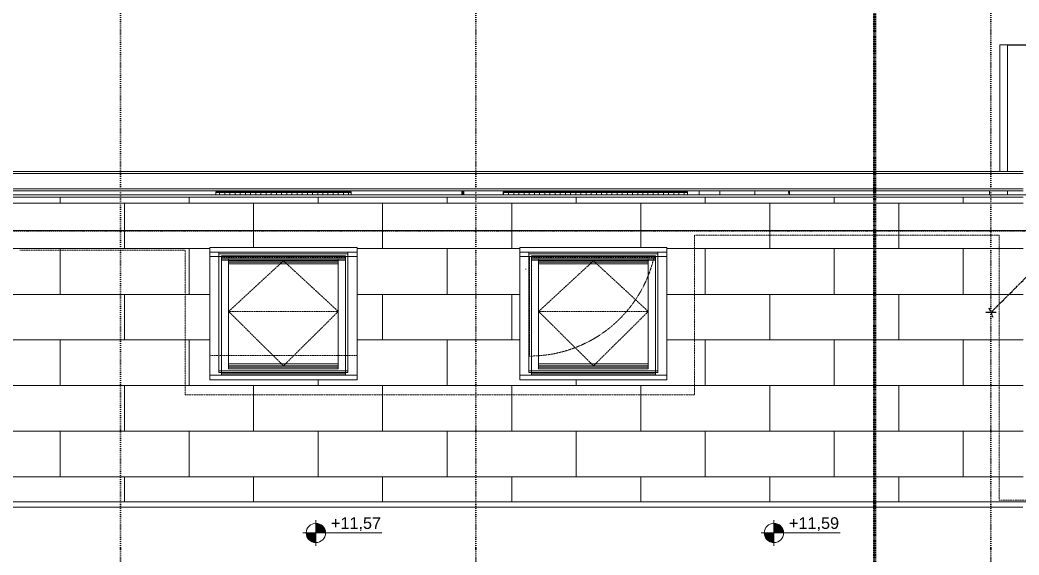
# Model space of a CAD drawing. Header units: millimetres. Extents: x -16605 to 28644, y -13270 to 28283.
# Drawn here: x -5227 to 2515, y 12938 to 17083 of the extents above; entities that cross this region are included whole.
import ezdxf
from ezdxf.enums import TextEntityAlignment as Align

# ---------------------------------------------------------------- set-up
doc = ezdxf.new("R2010")
doc.units = ezdxf.units.MM
for name, pattern in [('ACAD_ISO08W100', [36, 24, -3, 6, -3]), ('Achse', [0.009, 0.005, -0.002, 0, -0.002]), ('Strich Punkt Mittel', [0.015875, 0.00635, -0.004763, 0, -0.004763]), ('Verdeckt', [0.003, 0.002, -0.001]), ('Verdeckt Oben', [0.00225, 0.0015, -0.00075]), ('Verdeckt Unten', [0.005, 0.003, -0.002])]:
    doc.linetypes.add(name, pattern=pattern)
for name, color, linetype, lineweight in [('A-FLOR-HRAL', 11, 'Continuous', 5), ('A-ROOF-OTLN', 132, 'Continuous', 5), ('A-ROOF-PATT', 132, 'Continuous', 13), ('A_2D', 7, 'Continuous', 5), ('A_Dach', 7, 'Continuous', 13), ('A_Decken', 8, 'Continuous', 13), ('A_Durchbruch', 7, 'Verdeckt', 5), ('A_Fenster', 7, 'Continuous', 13), ('A_Gelaender', 7, 'Continuous', 13), ('A_Raeume', 7, 'Continuous', 13), ('A_Raster_', 1, 'Continuous', 9), ('A_Waende', 7, 'Continuous', 13), ('G-ANNO-DIMS_', 111, 'Continuous', 9), ('G-ANNO-SYMB_', 111, 'Continuous', 9), ('M-EQPM', 50, 'Continuous', 5), ('S-STRS', 31, 'Continuous', 13), ('S-STRS-ANNO_', 31, 'Continuous', 5)]:
    doc.layers.add(name, color=color, linetype=linetype, lineweight=lineweight)
doc.layers.add('E_ERDUNG', color=150, linetype='ACAD_ISO08W100', true_color=0x0f87ff)
doc.styles.add('Arial_1', font='arial.ttf', dxfattribs={"height": 0.09})
doc.styles.add('ET_LEGENDE - Wohnung$0$ROMANS', font='romans.shx', dxfattribs={"width": 0.6})
pattern_1 = [(270, (0, 0.6096), (0.04, 0), [])]

# ---------------------------------------------------------------- blocks, each defined once
blk = doc.blocks.new('Fens_Dach_1tlg1 - KF_1140X1400-4329857-263_PP_DDS_BT1')
at = {"layer": 'A_Fenster'}
for p, q in [((19.6577, 87.4287), (18.5177, 87.4287)), ((18.5177, 87.4287), (18.5177, 86.4388)), ((18.5177, 87.3934), (18.5177, 87.4287)), ((19.6577, 86.4388), (19.6577, 87.4287)), ((19.6577, 87.4287), (19.6577, 87.3934)), ((18.5177, 86.4034), (18.5177, 87.3934)), ((18.5177, 87.3934), (18.5877, 87.3934)), ((18.5877, 87.3934), (19.5877, 87.3934)), ((18.5877, 86.4741), (18.5877, 87.3934)), ((18.5877, 87.3934), (18.5877, 87.3792)), ((19.5877, 87.3934), (18.5877, 87.3934)), ((18.5877, 87.3792), (18.5877, 86.46)), ((18.5877, 87.3792), (19.5877, 87.3792)), ((18.6077, 86.4741), (18.6077, 87.3651)), ((18.6077, 87.3651), (19.5677, 87.3651)), ((18.6077, 87.3297), (18.6077, 87.3651)), ((18.6077, 86.4741), (18.6077, 87.3651)), ((18.6077, 87.3651), (18.6077, 87.3403)), ((19.5677, 87.3651), (18.6077, 87.3651)), ((18.6077, 87.3403), (18.6077, 86.4741)), ((18.6627, 87.3403), (18.6077, 87.3403)), ((18.6627, 87.3258), (18.6627, 87.3403)), ((19.5127, 87.3403), (18.6627, 87.3403)), ((18.6627, 87.3403), (18.6627, 86.5271)), ((19.5127, 87.3403), (18.6627, 87.3403)), ((19.5677, 87.3403), (19.5127, 87.3403)), ((19.5127, 87.3403), (19.5127, 87.3258)), ((19.5127, 86.5271), (19.5127, 87.3403)), ((19.5677, 87.3651), (19.5677, 86.4741)), ((19.5677, 87.3651), (19.5677, 87.3297)), ((19.5677, 87.3651), (19.5677, 86.4741)), ((19.5677, 87.3403), (19.5677, 87.3651)), ((19.5677, 86.4741), (19.5677, 87.3403)), ((19.5877, 87.3934), (19.6577, 87.3934)), ((19.5877, 87.3934), (19.5877, 86.4741)), ((19.5877, 87.3792), (19.5877, 87.3934)), ((19.5877, 86.46), (19.5877, 87.3792)), ((19.6577, 87.3934), (19.6577, 86.4034)), ((19.5677, 87.3297), (18.6077, 87.3297)), ((18.6077, 87.3297), (18.6077, 86.4741)), ((18.6627, 86.5127), (18.6627, 87.3258)), ((18.6627, 87.3258), (18.6627, 87.3159)), ((18.6627, 87.3258), (19.5127, 87.3258)), ((18.6627, 87.3014), (18.6627, 87.3258)), ((18.6627, 87.3159), (18.6627, 86.5028)), ((18.6627, 87.3159), (19.5127, 87.3159)), ((18.6627, 86.5028), (18.6627, 87.3014)), ((19.5127, 87.3014), (18.6627, 87.3014)), ((19.5127, 87.3159), (19.5127, 87.3258)), ((19.5127, 87.3258), (19.5127, 86.5127)), ((19.5127, 87.3258), (19.5127, 87.3014)), ((19.5127, 86.5028), (19.5127, 87.3159)), ((19.5127, 87.3014), (19.5127, 86.5028)), ((19.5677, 86.4741), (19.5677, 87.3297)), ((18.6627, 86.4883), (18.6627, 86.5271)), ((18.6627, 86.5271), (19.5127, 86.5271)), ((18.6627, 86.5028), (18.6627, 86.5127)), ((19.5127, 86.5127), (18.6627, 86.5127)), ((18.6627, 86.5028), (19.5127, 86.5028)), ((18.6627, 86.4883), (18.6627, 86.5028)), ((19.5127, 86.4883), (18.6627, 86.4883)), ((19.5127, 86.4883), (19.5127, 86.5271)), ((19.5127, 86.5127), (19.5127, 86.5028)), ((19.5127, 86.5028), (19.5127, 86.4883)), ((18.5177, 86.4388), (19.6577, 86.4388)), ((18.5177, 86.4034), (18.5177, 86.4388)), ((19.5877, 86.4741), (18.5877, 86.4741)), ((18.5877, 86.4741), (18.5877, 86.46)), ((18.5877, 86.46), (19.5877, 86.46)), ((19.5677, 86.4741), (18.6077, 86.4741)), ((18.6077, 86.4741), (18.6077, 86.46)), ((18.6077, 86.46), (18.6077, 86.4741)), ((19.5677, 86.4741), (18.6077, 86.4741)), ((18.6077, 86.4741), (18.6077, 86.46)), ((18.6077, 86.4741), (18.6077, 86.46)), ((18.6077, 86.46), (18.6077, 86.4494)), ((18.6077, 86.4388), (18.6077, 86.46)), ((18.6077, 86.46), (18.6077, 86.4494)), ((18.6077, 86.46), (18.6077, 86.4494)), ((18.6077, 86.4494), (18.6077, 86.4388)), ((18.6077, 86.4494), (19.5677, 86.4494)), ((18.6077, 86.4388), (19.5677, 86.4388)), ((19.5677, 86.46), (19.5677, 86.4741)), ((19.5677, 86.46), (19.5677, 86.4741)), ((19.5677, 86.4741), (19.5677, 86.46)), ((19.5677, 86.46), (19.5677, 86.4741)), ((19.5677, 86.4494), (19.5677, 86.46)), ((19.5677, 86.4388), (19.5677, 86.46)), ((19.5677, 86.46), (19.5677, 86.4494)), ((19.5677, 86.4494), (19.5677, 86.46)), ((19.5677, 86.4388), (19.5677, 86.4494)), ((19.5877, 86.4741), (19.5877, 86.46)), ((19.6577, 86.4034), (19.6577, 86.4388)), ((19.6577, 86.4034), (18.5177, 86.4034))]:
    blk.add_line(p, q, dxfattribs=at)
at = {"layer": 'A_Fenster', "linetype": 'Verdeckt', "lineweight": 5}
for p, q in [((18.6077, 86.4741), (18.6077, 87.3523)), ((18.6077, 87.3523), (19.5677, 87.3523)), ((19.5677, 87.3523), (19.5677, 86.4741)), ((18.6627, 86.9334), (19.0877, 87.3258)), ((19.5127, 86.9334), (19.0877, 87.3258)), ((18.6627, 86.9334), (19.5127, 86.9334)), ((19.073, 86.5271), (18.6627, 86.9334)), ((19.1023, 86.5271), (19.5127, 86.9334)), ((19.0877, 86.5127), (19.073, 86.5271)), ((19.0877, 86.5127), (19.1023, 86.5271)), ((18.6077, 86.4614), (18.6077, 86.4741)), ((19.5677, 86.4614), (18.6077, 86.4614)), ((19.5677, 86.4741), (19.5677, 86.4614))]:
    blk.add_line(p, q, dxfattribs=at)
blk = doc.blocks.new('Fens_Dach_1tlg1 - KF_1140X1400-V8-263_PP_DDS_BT1')
at = {"layer": 'A_Fenster'}
for p, q in [((37.8502, 87.4287), (36.7102, 87.4287)), ((36.7102, 87.4287), (36.7102, 86.4388)), ((36.7102, 87.3934), (36.7102, 87.4287)), ((37.8502, 86.4388), (37.8502, 87.4287)), ((37.8502, 87.4287), (37.8502, 87.3934)), ((36.7102, 86.4034), (36.7102, 87.3934)), ((36.7102, 87.3934), (36.7802, 87.3934)), ((36.7802, 87.3934), (37.7802, 87.3934)), ((36.7802, 86.4741), (36.7802, 87.3934)), ((36.7802, 87.3934), (36.7802, 87.3792)), ((37.7802, 87.3934), (36.7802, 87.3934)), ((36.7802, 87.3792), (36.7802, 86.46)), ((36.7802, 87.3792), (37.7802, 87.3792)), ((36.8002, 86.4741), (36.8002, 87.3651)), ((36.8002, 87.3651), (37.7602, 87.3651)), ((36.8002, 87.3297), (36.8002, 87.3651)), ((36.8002, 86.4741), (36.8002, 87.3651)), ((36.8002, 87.3651), (36.8002, 87.3403)), ((37.7602, 87.3651), (36.8002, 87.3651)), ((36.8002, 87.3403), (36.8002, 86.4741)), ((36.8552, 87.3403), (36.8002, 87.3403)), ((36.8552, 87.3258), (36.8552, 87.3403)), ((37.7052, 87.3403), (36.8552, 87.3403)), ((36.8552, 87.3403), (36.8552, 86.5271)), ((37.7052, 87.3403), (36.8552, 87.3403)), ((37.7602, 87.3403), (37.7052, 87.3403)), ((37.7052, 87.3403), (37.7052, 87.3258)), ((37.7052, 86.5271), (37.7052, 87.3403)), ((37.7602, 87.3651), (37.7602, 86.4741)), ((37.7602, 87.3651), (37.7602, 87.3297)), ((37.7602, 87.3651), (37.7602, 86.4741)), ((37.7602, 87.3403), (37.7602, 87.3651)), ((37.7602, 86.4741), (37.7602, 87.3403)), ((37.7802, 87.3934), (37.8502, 87.3934)), ((37.7802, 87.3934), (37.7802, 86.4741)), ((37.7802, 87.3792), (37.7802, 87.3934)), ((37.7802, 86.46), (37.7802, 87.3792)), ((37.8502, 87.3934), (37.8502, 86.4034)), ((37.7602, 87.3297), (36.8002, 87.3297)), ((36.8002, 87.3297), (36.8002, 86.4741)), ((36.8552, 86.5127), (36.8552, 87.3258)), ((36.8552, 87.3258), (36.8552, 87.3159)), ((36.8552, 87.3258), (37.7052, 87.3258)), ((36.8552, 87.3014), (36.8552, 87.3258)), ((36.8552, 87.3159), (36.8552, 86.5028)), ((36.8552, 87.3159), (37.7052, 87.3159)), ((36.8552, 86.5028), (36.8552, 87.3014)), ((37.7052, 87.3014), (36.8552, 87.3014)), ((37.7052, 87.3159), (37.7052, 87.3258)), ((37.7052, 87.3258), (37.7052, 86.5127)), ((37.7052, 87.3258), (37.7052, 87.3014)), ((37.7052, 86.5028), (37.7052, 87.3159)), ((37.7052, 87.3014), (37.7052, 86.5028)), ((37.7602, 86.4741), (37.7602, 87.3297)), ((36.8552, 86.4883), (36.8552, 86.5271)), ((36.8552, 86.5271), (37.7052, 86.5271)), ((36.8552, 86.5028), (36.8552, 86.5127)), ((37.7052, 86.5127), (36.8552, 86.5127)), ((36.8552, 86.5028), (37.7052, 86.5028)), ((36.8552, 86.4883), (36.8552, 86.5028)), ((37.7052, 86.4883), (36.8552, 86.4883)), ((37.7052, 86.4883), (37.7052, 86.5271)), ((37.7052, 86.5127), (37.7052, 86.5028)), ((37.7052, 86.5028), (37.7052, 86.4883)), ((36.7102, 86.4388), (37.8502, 86.4388)), ((36.7102, 86.4034), (36.7102, 86.4388)), ((37.7802, 86.4741), (36.7802, 86.4741)), ((36.7802, 86.4741), (36.7802, 86.46)), ((36.7802, 86.46), (37.7802, 86.46)), ((37.7602, 86.4741), (36.8002, 86.4741)), ((36.8002, 86.4741), (36.8002, 86.46)), ((36.8002, 86.46), (36.8002, 86.4741)), ((37.7602, 86.4741), (36.8002, 86.4741)), ((36.8002, 86.4741), (36.8002, 86.46)), ((36.8002, 86.4741), (36.8002, 86.46)), ((36.8002, 86.46), (36.8002, 86.4494)), ((36.8002, 86.4388), (36.8002, 86.46)), ((36.8002, 86.46), (36.8002, 86.4494)), ((36.8002, 86.46), (36.8002, 86.4494)), ((36.8002, 86.4494), (36.8002, 86.4388)), ((36.8002, 86.4494), (37.7602, 86.4494)), ((36.8002, 86.4388), (37.7602, 86.4388)), ((37.7602, 86.46), (37.7602, 86.4741)), ((37.7602, 86.46), (37.7602, 86.4741)), ((37.7602, 86.4741), (37.7602, 86.46)), ((37.7602, 86.46), (37.7602, 86.4741)), ((37.7602, 86.4494), (37.7602, 86.46)), ((37.7602, 86.4388), (37.7602, 86.46)), ((37.7602, 86.46), (37.7602, 86.4494)), ((37.7602, 86.4494), (37.7602, 86.46)), ((37.7602, 86.4388), (37.7602, 86.4494)), ((37.7802, 86.4741), (37.7802, 86.46)), ((37.8502, 86.4034), (37.8502, 86.4388)), ((37.8502, 86.4034), (36.7102, 86.4034))]:
    blk.add_line(p, q, dxfattribs=at)
at = {"layer": 'A_Fenster', "linetype": 'Verdeckt', "lineweight": 5}
for p, q in [((36.8002, 86.4741), (36.8002, 87.3523)), ((36.8002, 87.3523), (37.7602, 87.3523)), ((37.7602, 87.3523), (37.7602, 86.4741)), ((36.8552, 86.9334), (37.2802, 87.3258)), ((37.7052, 86.9334), (37.2802, 87.3258)), ((36.8552, 86.9334), (37.7052, 86.9334)), ((37.2655, 86.5271), (36.8552, 86.9334)), ((37.2948, 86.5271), (37.7052, 86.9334)), ((37.2802, 86.5127), (37.2655, 86.5271)), ((37.2802, 86.5127), (37.2948, 86.5271)), ((36.8002, 86.4614), (36.8002, 86.4741)), ((37.7602, 86.4614), (36.8002, 86.4614)), ((37.7602, 86.4741), (37.7602, 86.4614))]:
    blk.add_line(p, q, dxfattribs=at)
blk = doc.blocks.new('Fens_1tlg_OL - DF_OL_DK_1120x2400-10146496-263_PP_DDS_BT1')
at = {"layer": 'A_Fenster', "linetype": 'Verdeckt Oben', "lineweight": 5}
blk.add_line((-0.525, 0.26), (0.525, 0.26), dxfattribs=at)
blk = doc.blocks.new('Fens_1tlg_OL - DF_OL_DK_1120x2400-V14-263_PP_DDS_BT1')
at = {"layer": 'A_Fenster', "linetype": 'Verdeckt Oben', "lineweight": 5}
blk.add_line((-0.525, 0.26), (0.525, 0.26), dxfattribs=at)
at = {"layer": 'A_Fenster', "linetype": 'Verdeckt', "lineweight": 5}
blk.add_line((-0.495, -0.2), (-0.495, -0.97), dxfattribs=at)
for start, end in [(270.87023, 345.46468), (345.46468, 346.15385), (346.15385, 347.15014), (270, 270.87023)]:
    blk.add_arc((-0.495, 0.02), 0.99, start, end, dxfattribs=at)
blk = doc.blocks.new('Basiswand _ Attika_BLE_0340_0100 - ___-7444952-263_PP_DDS_BT1')
at = {"layer": 'A_Waende'}
blk.add_line((10.8427, 85.458), (39.4827, 85.458), dxfattribs=at)
blk = doc.blocks.new('HLS_Rigol - 20x8cm-V27-263_PP_DDS_BT1')
at = {"layer": 'M-EQPM'}
h = blk.add_hatch(dxfattribs=at)
h.set_pattern_fill('FP_22', color=256, style=0, pattern_type=2)
h.set_pattern_definition(pattern_1)
h.paths.add_polyline_path([(0.5389, 0.0775), (1.05, 0.0775), (1.05, 0.095), (0, 0.095), (0, 0.0775), (0.1854, 0.0775)])
for p, q in [((0, 0.097), (0, 0.1)), ((0, 0.1), (1.05, 0.1)), ((0, 0.1), (1.05, 0.1)), ((0, 0.097), (1.05, 0.097)), ((0, 0.0775), (0, 0.095)), ((0, 0.095), (1.05, 0.095)), ((1.05, 0.1), (1.05, 0.097)), ((1.05, 0.095), (1.05, 0.0775))]:
    blk.add_line(p, q, dxfattribs=at)
blk = doc.blocks.new('Geländer - Geländer-8819382-263_PP_DDS_BT1')
at = {"layer": 'A_Gelaender', "lineweight": 5}
for p, q in [((18.0744, 87.868), (18.0744, 87.838)), ((18.0824, 87.838), (18.0824, 87.868))]:
    blk.add_line(p, q, dxfattribs=at)
blk = doc.blocks.new('Allg_Rollladenkasten - 0130x032-10445004-263_PP_DDS_BT1')
at = {"layer": 'A_2D', "lineweight": 13}
blk.add_line((-0.525, -0.633), (-0.525, -0.629), dxfattribs=at)
blk = doc.blocks.new('HLS_Rigol - 20x8cm-10326687-263_PP_DDS_BT1')
at = {"layer": 'M-EQPM'}
h = blk.add_hatch(dxfattribs=at)
h.set_pattern_fill('FP_22', color=256, style=0, pattern_type=2)
h.set_pattern_definition(pattern_1)
h.paths.add_polyline_path([(0.4062, 0.0775), (1.43, 0.0775), (1.43, 0.095), (0, 0.095), (0, 0.0775), (0.4032, 0.0775)])
for p, q in [((0, 0.097), (0, 0.1)), ((0, 0.1), (1.43, 0.1)), ((0, 0.1), (1.43, 0.1)), ((0, 0.095), (0, 0.097)), ((0, 0.097), (1.43, 0.097)), ((0, 0.0775), (0, 0.095)), ((0, 0.095), (1.43, 0.095)), ((1.43, 0.1), (1.43, 0.097)), ((1.43, 0.097), (1.43, 0.095)), ((1.43, 0.095), (1.43, 0.0775))]:
    blk.add_line(p, q, dxfattribs=at)
blk = doc.blocks.new('Höhenkoten - 018-55641-263_PP_DDS_BT1')
at = {"layer": 'G-ANNO-DIMS_'}
h = blk.add_hatch(color=256, dxfattribs=at)
edge = h.paths.add_edge_path()
edge.add_line((0, 0), (0, -0.0015))
edge.add_arc((0, 0), 0.0015, 180, 270, ccw=False)
edge.add_line((-0.0015, 0), (0, 0))
h = blk.add_hatch(color=256, dxfattribs=at)
edge = h.paths.add_edge_path()
edge.add_line((0, 0), (0, 0.0015))
edge.add_arc((0, 0), 0.0015, 0, 90, ccw=False)
edge.add_line((0.0015, 0), (0, 0))
for p, q in [((0, 0), (0, 0.002)), ((-0.002, 0), (0.01024, 0)), ((0, 0), (0, -0.002))]:
    blk.add_line(p, q, dxfattribs=at)
blk.add_circle((0, 0), 0.0015, dxfattribs=at)
blk = doc.blocks.new('645645654')
at = {"layer": 'A-ROOF-PATT', "lineweight": 5, "true_color": 0x636466}
h = blk.add_hatch(dxfattribs=at)
h.set_pattern_fill('FP_19', color=251, style=0, pattern_type=2)
h.set_pattern_definition([(180, (0.0827, 43.595), (-1, -0.70711), [1, 0]), (180, (0.0827, 43.241), (-1, -0.70711), [1, 0]), (270, (-0.4173, 43.948), (1, -0.70711), [0.35355, -0.35355]), (270, (-0.9173, 43.595), (1, -0.70711), [0.35355, -0.35355])])
h.paths.add_polyline_path([(12.1035, 85.418), (22.4177, 85.418), (22.4177, 85.4208), (10.8827, 85.4208), (10.8827, 85.418), (11.75, 85.418)])
h.paths.add_polyline_path([(16.3455, 85.458), (22.4177, 85.458), (22.4177, 87.818), (10.8827, 87.818), (10.8827, 85.458), (15.992, 85.458)])
h.paths.add_polyline_path([(13.164, 86.4034), (12.1652, 86.4034), (12.1652, 87.4287), (14.4452, 87.4287), (14.4452, 86.4034), (13.3052, 86.4034)])
h.paths.add_polyline_path([(18.5177, 86.4034), (18.5177, 87.4287), (19.6577, 87.4287), (19.6577, 86.4034), (18.7551, 86.4034)])
h.paths.add_polyline_path([(16.6991, 86.4034), (16.1152, 86.4034), (16.1152, 87.4287), (17.2552, 87.4287), (17.2552, 86.4034)])
at = {"layer": 'A-ROOF-OTLN', "color": 251, "true_color": 0x636466}
for p, q in [((10.6634, 88.003), (22.4177, 88.003)), ((22.2377, 88.018), (22.4177, 88.018)), ((10.6634, 87.883), (22.4177, 87.883)), ((10.6634, 87.868), (22.4177, 87.868))]:
    blk.add_line(p, q, dxfattribs=at)
at = {"layer": 'A_2D', "color": 251, "true_color": 0x636466}
for p, q in [((22.2377, 88.018), (22.2377, 88.998)), ((22.2377, 88.998), (25.5977, 88.998)), ((7.6427, 88.018), (22.2377, 88.018))]:
    blk.add_line(p, q, dxfattribs=at)
at = {"layer": 'A_2D', "color": 251, "linetype": 'Verdeckt', "lineweight": 13, "true_color": 0x636466}
for p, q in [((19.8713, 86.2868), (19.8713, 87.5237)), ((19.8713, 87.5237), (22.2326, 87.5237)), ((22.2326, 87.5237), (22.2326, 85.4718)), ((14.6426, 87.4093), (15.9238, 87.4093)), ((15.9238, 87.4093), (15.9238, 86.2868)), ((15.9238, 86.2868), (19.8713, 86.2868)), ((22.2326, 85.4718), (28.0238, 85.4718))]:
    blk.add_line(p, q, dxfattribs=at)
at = {"layer": 'A_Dach', "color": 251, "linetype": 'Verdeckt Unten', "true_color": 0x636466}
for p, q in [((22.4177, 87.818), (10.8827, 87.818)), ((22.1575, 87.868), (22.1575, 87.838)), ((16.1152, 87.3934), (17.2552, 87.3934)), ((16.1152, 86.4034), (16.1152, 87.3934)), ((16.1152, 87.358), (17.2552, 87.358)), ((17.2552, 87.3934), (17.2552, 86.4034)), ((18.5177, 87.3934), (19.6577, 87.3934)), ((18.5177, 86.4034), (18.5177, 87.3934)), ((18.5177, 87.358), (19.6577, 87.358)), ((19.6577, 87.3934), (19.6577, 86.4034)), ((17.2552, 86.4034), (16.1152, 86.4034)), ((19.6577, 86.4034), (18.5177, 86.4034)), ((10.8827, 85.418), (22.4177, 85.418))]:
    blk.add_line(p, q, dxfattribs=at)
at = {"layer": 'A_Decken', "color": 251, "true_color": 0x636466}
for p, q in [((16.1602, 87.8555), (16.1602, 87.8575)), ((17.2102, 87.8575), (17.2102, 87.8555)), ((18.0677, 87.868), (18.0677, 87.838)), ((19.9077, 87.868), (19.9077, 87.838)), ((20.0677, 87.868), (20.0677, 87.838))]:
    blk.add_line(p, q, dxfattribs=at)
at = {"layer": 'A_Raeume', "color": 251, "linetype": 'Verdeckt', "true_color": 0x636466}
for p, q in [((16.1152, 86.5927), (16.1852, 86.5927)), ((16.1852, 86.5927), (16.2052, 86.5927)), ((16.2052, 86.5927), (17.1652, 86.5927)), ((17.1652, 86.5927), (17.1852, 86.5927)), ((17.1852, 86.5927), (17.2552, 86.5927))]:
    blk.add_line(p, q, dxfattribs=at)
at = {"layer": 'A_Raster_', "color": 251, "linetype": 'Strich Punkt Mittel', "lineweight": 35, "true_color": 0x636466}
for p, q in [((15.4227, 94.2296), (15.4227, 59.9489)), ((18.1752, 94.2296), (18.1752, 59.9489)), ((22.1677, 94.2296), (22.1677, 59.9489)), ((48.1518, 87.558), (4.7026, 87.558))]:
    blk.add_line(p, q, dxfattribs=at)
at = {"layer": 'A_Waende', "color": 251, "true_color": 0x636466}
for p, q in [((22.2977, 88.018), (22.2977, 88.997)), ((22.2977, 88.997), (25.5377, 88.997)), ((10.8827, 87.838), (39.4427, 87.838)), ((22.2977, 87.838), (22.2977, 87.868))]:
    blk.add_line(p, q, dxfattribs=at)
at = {"layer": 'G-ANNO-SYMB_', "color": 251, "linetype": 'Achse', "lineweight": 70, "true_color": 0x636466}
blk.add_line((21.2652, 91.5512), (21.2652, 68.0052), dxfattribs=at)
at = {"layer": 'S-STRS', "color": 251, "true_color": 0x636466}
for p, q in [((20.0677, 87.838), (20.0677, 87.868)), ((20.3377, 87.838), (20.3377, 87.868)), ((20.3377, 87.838), (20.3377, 87.868)), ((20.6077, 87.838), (20.6077, 87.868)), ((20.6077, 87.838), (20.6077, 87.868))]:
    blk.add_line(p, q, dxfattribs=at)
at = {"layer": 'S-STRS-ANNO_', "color": 251, "true_color": 0x636466}
blk.add_line((20.5974, 87.868), (20.6035, 87.838), dxfattribs=at)
at = {"layer": 'A-FLOR-HRAL', "color": 251, "true_color": 0x636466}
blk.add_blockref('Geländer - Geländer-8819382-263_PP_DDS_BT1', (0, 0), dxfattribs=at)
at = {"layer": 'A_Durchbruch', "color": 251, "true_color": 0x636466}
blk.add_blockref('Allg_Rollladenkasten - 0130x032-10445004-263_PP_DDS_BT1', (19.0883, 87.8923), dxfattribs=at)
at = {"layer": 'A_Fenster', "color": 251, "linetype": 'Verdeckt Oben', "lineweight": 5, "true_color": 0x636466}
for name, p in [('Fens_1tlg_OL - DF_OL_DK_1120x2400-10146496-263_PP_DDS_BT1', (16.6852, 87.558)), ('Fens_1tlg_OL - DF_OL_DK_1120x2400-V14-263_PP_DDS_BT1', (19.0877, 87.558))]:
    blk.add_blockref(name, p, dxfattribs=at)
at = {"layer": 'A_Fenster', "color": 251, "true_color": 0x636466}
for name, p in [('Fens_Dach_1tlg1 - KF_1140X1400-V8-263_PP_DDS_BT1', (-20.595, 0)), ('Fens_Dach_1tlg1 - KF_1140X1400-4329857-263_PP_DDS_BT1', (0, 0))]:
    blk.add_blockref(name, p, dxfattribs=at)
at = {"layer": 'A_Waende', "color": 251, "true_color": 0x636466}
blk.add_blockref('Basiswand _ Attika_BLE_0340_0100 - ___-7444952-263_PP_DDS_BT1', (0, 0), dxfattribs=at)
at = {"layer": 'G-ANNO-DIMS_', "color": 251, "true_color": 0x636466, "xscale": 49.99999999999998, "yscale": 49.99999999999998, "zscale": 49.99999999999998}
for p in [(16.9366, 85.218), (20.4866, 85.218)]:
    blk.add_blockref('Höhenkoten - 018-55641-263_PP_DDS_BT1', p, dxfattribs=at)
at = {"layer": 'M-EQPM', "color": 251, "true_color": 0x636466}
for name, p in [('HLS_Rigol - 20x8cm-V27-263_PP_DDS_BT1', (16.1602, 87.7605)), ('HLS_Rigol - 20x8cm-10326687-263_PP_DDS_BT1', (18.3877, 87.7605))]:
    blk.add_blockref(name, p, dxfattribs=at)
at = {"layer": 'G-ANNO-DIMS_', "color": 251, "true_color": 0x636466, "char_height": 0.09, "width": 0.463866, "attachment_point": 1, "line_spacing_factor": 0.941778, "style": 'Arial_1'}
for s, insert in [('+11,57', (17.0533, 85.3391)), ('+11,59', (20.6033, 85.3391))]:
    blk.add_mtext(s, dxfattribs=dict(at, insert=insert))
blk = doc.blocks.new('*U98')
for p, q in [((0, 0), (445.2, 445.2)), ((47.5, 0), (-47.5, 0)), ((-17.9, 44), (17.9, -44))]:
    blk.add_line(p, q)
blk.add_solid([(367.9, 522.6), (599.9, 599.9), (522.6, 367.9)])
at = {"style": 'ET_LEGENDE - Wohnung$0$ROMANS', "width": 0.6, "flags": 1}
for tag, p in [('RAUMBUCHNUMMER', (0, -300)), ('ANLAGE', (0, -450))]:
    blk.add_attdef(tag, text='', height=100, dxfattribs=at).set_placement(p, align=Align.MIDDLE)
for tag, p in [('TEILANLAGE_NR', (0, -600)), ('KOMPONENTE', (0, -750)), ('KOMPONENTE_NR', (0, -900)), ('BEZEICHNUNG', (0, -1050)), ('TYP', (0, -1200)), ('HERSTELLER', (0, -1350)), ('MODEL', (0, -1500)), ('LEISTUNG_MAX', (0, -1650)), ('SPEZIFISCH_1', (0, -1800)), ('SPEZIFISCH_2', (0, -1950)), ('SPEZIFISCH_3', (0, -2100)), ('SPEZIFISCH_4', (0, -2250)), ('SPEZIFISCH_5', (0, -2400)), ('GEWERKE_CODE', (0, -2550)), ('LV_POS', (0, -2700)), ('ZAEHLER', (0, -2850)), ('PLATZHALTER_1', (0, -3000)), ('PLATZHALTER_2', (0, -3150)), ('PLATZHALTER_3', (0, -3300)), ('JOBLISTE_VDMA', (0, -3450)), ('ET_SPEZIFISCH_1', (0, -3600)), ('ET_SPEZIFISCH_2', (0, -3750)), ('ET_SPEZIFISCH_3', (0, -3900)), ('ET_SPEZIFISCH_4', (0, -4050)), ('ET_SPEZIFISCH_5', (0, -4200)), ('ET_SPEZIFISCH_6', (0, -4350)), ('ET_SPEZIFISCH_7', (0, -4500))]:
    blk.add_attdef(tag, text='', height=100, dxfattribs=at).set_placement(p, align=Align.MIDDLE_CENTER)

msp = doc.modelspace()

# ---------------------------------------------------------------- linework, layer by layer
at = {"color": 5}
msp.add_lwpolyline([(-11947.7, 15327.2), (-11947.7, 4735.9), (-11947.7, -1030.6), (-7187.2, -1030.6), (3012.6, -1030.6), (13012.6, -1030.6), (22532.3, -1030.6), (22532.7, -550.6), (22532.3, 9449.4), (22532.3, 15449.4), (18381, 15449.4), (8381, 15449.4), (-1947.7, 15449.4), (-11947.7, 15449.4), (-11947.7, 15327.2)], dxfattribs=at)

# ---------------------------------------------------------------- block references
at = {"xscale": 1000, "yscale": 1000, "zscale": 1000}
msp.add_blockref('645645654', (-19870.4, -72108.6), dxfattribs=at)
at = {"layer": 'E_ERDUNG', "xscale": 0.8398080000000001, "yscale": 0.8398080000000001, "zscale": 0.8398080000000001}
msp.add_blockref('*U98', (2297.3, 14816.4), dxfattribs=at)

doc.saveas('drawing.dxf')
